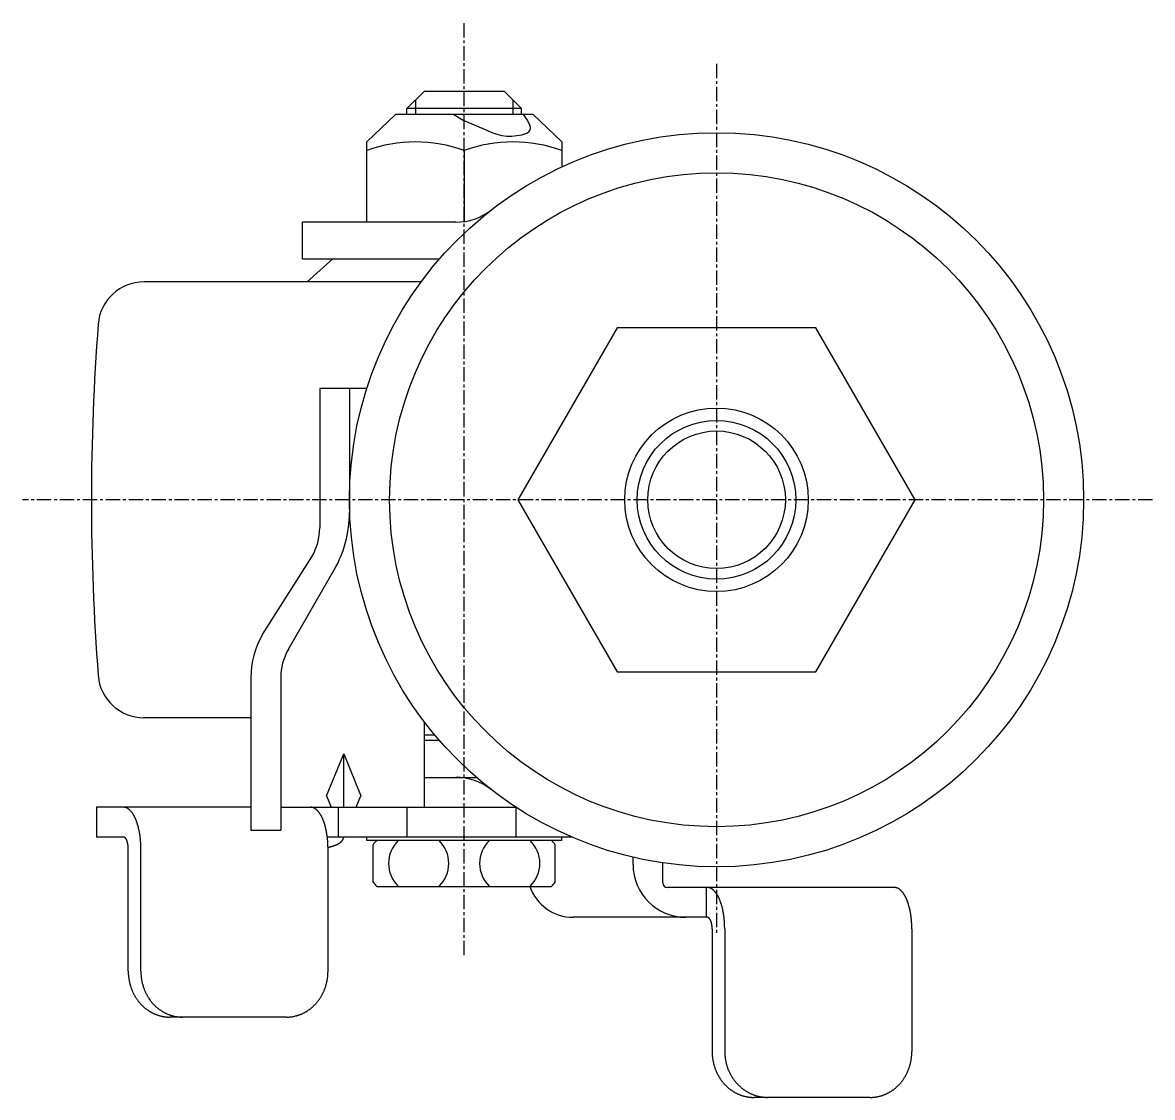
# Model space of a CAD drawing. Extents: x -4643 to -4372, y -750 to -299.
# Drawn here: x -4470.5 to -4372, y -393 to -299.3 of the extents above; entities that cross this region are included whole.
import ezdxf

# ---------------------------------------------------------------- set-up
doc = ezdxf.new("R2010")
doc.units = 0
doc.linetypes.add('CENTER', pattern=[2, 1.25, -0.25, 0.25, -0.25])
doc.layers.get('0').update_dxf_attribs({"linetype": 'CONTINUOUS'})
doc.layers.add('CENTER', color=1, linetype='CENTER')

msp = doc.modelspace()

# ---------------------------------------------------------------- linework, layer by layer
at = {"color": 7, "linetype": 'CONTINUOUS'}
for p, q in [((-4437.048, -306.773), (-4435.548, -305.273)), ((-4428.548, -305.273), (-4435.548, -305.273)), ((-4427.048, -306.773), (-4428.548, -305.273)), ((-4438.048, -307.273), (-4440.548, -309.673)), ((-4426.048, -307.273), (-4438.048, -307.273)), ((-4427.048, -306.773), (-4437.048, -306.773)), ((-4437.048, -307.273), (-4437.048, -306.773)), ((-4432.958, -307.273), (-4432.143, -307.773)), ((-4427.048, -307.273), (-4427.048, -306.773)), ((-4426.896, -307.273), (-4426.566, -307.773)), ((-4423.548, -309.673), (-4426.048, -307.273)), ((-4432.143, -307.773), (-4430.03, -308.673)), ((-4426.566, -307.773), (-4426.334, -308.203)), ((-4440.548, -316.673), (-4440.548, -309.673)), ((-4423.548, -309.673), (-4423.548, -311.86)), ((-4432.048, -310.432), (-4432.048, -316.673)), ((-4432.772, -316.673), (-4446.148, -316.673)), ((-4446.148, -319.873), (-4446.148, -316.673)), ((-4432.772, -316.673), (-4440.548, -316.673)), ((-4446.148, -319.873), (-4434.194, -319.873)), ((-4445.748, -321.873), (-4443.498, -319.873)), ((-4435.797, -321.873), (-4459.974, -321.873)), ((-4418.709, -325.873), (-4427.369, -340.873)), ((-4401.388, -325.873), (-4418.709, -325.873)), ((-4392.728, -340.873), (-4401.388, -325.873)), ((-4444.648, -331.173), (-4444.648, -343.333)), ((-4440.543, -331.173), (-4444.648, -331.173)), ((-4442.048, -331.173), (-4442.048, -341.994)), ((-4427.369, -340.873), (-4418.709, -355.873)), ((-4401.388, -355.873), (-4392.728, -340.873)), ((-4449.63, -352.605), (-4445.318, -345.833)), ((-4447.378, -353.905), (-4443.388, -346.994)), ((-4450.648, -356.405), (-4450.648, -369.673)), ((-4448.048, -356.405), (-4448.048, -369.673)), ((-4418.709, -355.873), (-4401.388, -355.873)), ((-4450.648, -359.873), (-4459.974, -359.873)), ((-4435.548, -360.206), (-4435.548, -367.673)), ((-4435.548, -361.373), (-4434.62, -361.373)), ((-4434.194, -361.873), (-4435.548, -361.873)), ((-4444.048, -366.673), (-4442.548, -363.019)), ((-4442.548, -367.673), (-4442.548, -363.019)), ((-4442.548, -363.019), (-4441.048, -366.673)), ((-4435.548, -365.073), (-4432.772, -365.073)), ((-4432.772, -365.073), (-4430.985, -365.073)), ((-4444.048, -366.673), (-4443.638, -367.673)), ((-4441.459, -367.673), (-4441.048, -366.673)), ((-4464.101, -367.673), (-4464.101, -370.273)), ((-4450.648, -367.673), (-4464.101, -367.673)), ((-4448.048, -367.673), (-4427.534, -367.673)), ((-4443.048, -367.673), (-4443.048, -370.273)), ((-4437.048, -367.673), (-4437.048, -370.273)), ((-4427.538, -367.673), (-4427.538, -370.273)), ((-4461.759, -370.273), (-4464.101, -370.273)), ((-4450.648, -369.673), (-4448.048, -369.673)), ((-4422.683, -370.273), (-4443.99, -370.273)), ((-4440.548, -370.573), (-4440.548, -370.273)), ((-4423.548, -370.573), (-4423.548, -370.273)), ((-4461.337, -381.973), (-4461.337, -371.273)), ((-4460.238, -381.973), (-4460.238, -371.273)), ((-4443.924, -371.273), (-4443.924, -381.973)), ((-4423.548, -370.573), (-4440.548, -370.573)), ((-4439.988, -374.205), (-4439.988, -370.941)), ((-4424.108, -374.205), (-4424.108, -370.941)), ((-4417.329, -372.673), (-4417.329, -372.034)), ((-4414.729, -374.273), (-4414.729, -372.529)), ((-4439.666, -374.573), (-4424.43, -374.573)), ((-4394.542, -374.673), (-4414.329, -374.673)), ((-4410.966, -374.673), (-4410.966, -377.273)), ((-4410.856, -377.273), (-4422.548, -377.273)), ((-4410.433, -378.273), (-4410.433, -388.973)), ((-4409.334, -378.273), (-4409.334, -388.973)), ((-4409.334, -378.273), (-4409.334, -388.973)), ((-4393.021, -378.273), (-4393.021, -388.973)), ((-4447.55, -385.973), (-4457.712, -385.973)), ((-4396.646, -392.973), (-4406.808, -392.973))]:
    msp.add_line(p, q, dxfattribs=at)
at = {"color": 3, "linetype": 'CONTINUOUS'}
for p, q in [((-4436.298, -306.023), (-4436.298, -307.273)), ((-4427.798, -306.023), (-4427.798, -307.273))]:
    msp.add_line(p, q, dxfattribs=at)
at = {"color": 7, "linetype": 'CONTINUOUS'}
for points in [[(-4460.24, -371.273, 0), (-4460.24, -371.229, 0), (-4460.24, -371.185, 0), (-4460.24, -371.141, 0), (-4460.24, -371.096, 0), (-4460.24, -371.052, 0), (-4460.24, -371.008, 0), (-4460.24, -370.964, 0), (-4460.25, -370.92, 0), (-4460.25, -370.876, 0), (-4460.25, -370.832, 0), (-4460.25, -370.789, 0), (-4460.25, -370.745, 0), (-4460.26, -370.701, 0), (-4460.26, -370.658, 0), (-4460.26, -370.614, 0), (-4460.27, -370.571, 0), (-4460.27, -370.528, 0), (-4460.27, -370.484, 0), (-4460.28, -370.441, 0), (-4460.28, -370.398, 0), (-4460.29, -370.356, 0), (-4460.29, -370.313, 0), (-4460.3, -370.27, 0), (-4460.3, -370.228, 0), (-4460.31, -370.186, 0), (-4460.31, -370.144, 0), (-4460.32, -370.102, 0), (-4460.33, -370.06, 0), (-4460.33, -370.019, 0), (-4460.34, -369.978, 0), (-4460.35, -369.936, 0), (-4460.35, -369.895, 0), (-4460.36, -369.855, 0), (-4460.37, -369.814, 0), (-4460.38, -369.774, 0), (-4460.38, -369.734, 0), (-4460.39, -369.694, 0), (-4460.4, -369.655, 0), (-4460.41, -369.615, 0), (-4460.42, -369.576, 0), (-4460.43, -369.537, 0), (-4460.44, -369.499, 0), (-4460.44, -369.46, 0), (-4460.45, -369.422, 0), (-4460.46, -369.385, 0), (-4460.47, -369.347, 0), (-4460.48, -369.31, 0), (-4460.49, -369.273, 0), (-4460.5, -369.237, 0), (-4460.52, -369.2, 0), (-4460.53, -369.164, 0), (-4460.54, -369.129, 0), (-4460.55, -369.093, 0), (-4460.56, -369.058, 0), (-4460.57, -369.024, 0), (-4460.58, -368.989, 0), (-4460.6, -368.955, 0), (-4460.61, -368.922, 0), (-4460.62, -368.888, 0), (-4460.63, -368.856, 0), (-4460.64, -368.823, 0), (-4460.66, -368.791, 0), (-4460.67, -368.759, 0), (-4460.68, -368.728, 0), (-4460.7, -368.697, 0), (-4460.71, -368.666, 0), (-4460.72, -368.636, 0), (-4460.74, -368.606, 0), (-4460.75, -368.576, 0), (-4460.77, -368.547, 0), (-4460.78, -368.519, 0), (-4460.79, -368.49, 0), (-4460.81, -368.462, 0), (-4460.82, -368.435, 0), (-4460.84, -368.408, 0), (-4460.85, -368.382, 0), (-4460.87, -368.355, 0), (-4460.88, -368.33, 0), (-4460.9, -368.305, 0), (-4460.91, -368.28, 0), (-4460.93, -368.256, 0), (-4460.95, -368.232, 0), (-4460.96, -368.208, 0), (-4460.98, -368.185, 0), (-4460.99, -368.163, 0), (-4461.01, -368.141, 0), (-4461.03, -368.119, 0), (-4461.04, -368.098, 0), (-4461.06, -368.078, 0), (-4461.08, -368.058, 0), (-4461.09, -368.038, 0), (-4461.11, -368.019, 0), (-4461.13, -368, 0), (-4461.14, -367.982, 0), (-4461.16, -367.964, 0), (-4461.18, -367.947, 0), (-4461.19, -367.931, 0), (-4461.21, -367.914, 0), (-4461.23, -367.899, 0), (-4461.25, -367.884, 0), (-4461.26, -367.869, 0), (-4461.28, -367.855, 0), (-4461.3, -367.841, 0), (-4461.32, -367.828, 0), (-4461.34, -367.816, 0), (-4461.35, -367.804, 0), (-4461.37, -367.792, 0), (-4461.39, -367.781, 0), (-4461.41, -367.771, 0), (-4461.43, -367.761, 0), (-4461.44, -367.751, 0), (-4461.46, -367.742, 0), (-4461.48, -367.734, 0), (-4461.5, -367.726, 0), (-4461.52, -367.719, 0), (-4461.54, -367.712, 0), (-4461.55, -367.706, 0), (-4461.57, -367.7, 0), (-4461.59, -367.695, 0), (-4461.61, -367.69, 0), (-4461.63, -367.686, 0), (-4461.65, -367.683, 0), (-4461.67, -367.68, 0), (-4461.68, -367.677, 0), (-4461.7, -367.676, 0), (-4461.72, -367.674, 0), (-4461.74, -367.673, 0), (-4461.76, -367.673, 0)], [(-4443.92, -371.273, 0), (-4443.92, -371.229, 0), (-4443.92, -371.185, 0), (-4443.93, -371.141, 0), (-4443.93, -371.096, 0), (-4443.93, -371.052, 0), (-4443.93, -371.008, 0), (-4443.93, -370.964, 0), (-4443.93, -370.92, 0), (-4443.93, -370.876, 0), (-4443.94, -370.832, 0), (-4443.94, -370.789, 0), (-4443.94, -370.745, 0), (-4443.94, -370.701, 0), (-4443.95, -370.658, 0), (-4443.95, -370.614, 0), (-4443.95, -370.571, 0), (-4443.96, -370.528, 0), (-4443.96, -370.484, 0), (-4443.97, -370.441, 0), (-4443.97, -370.398, 0), (-4443.97, -370.356, 0), (-4443.98, -370.313, 0), (-4443.98, -370.27, 0), (-4443.99, -370.228, 0), (-4444, -370.186, 0), (-4444, -370.144, 0), (-4444.01, -370.102, 0), (-4444.01, -370.06, 0), (-4444.02, -370.019, 0), (-4444.03, -369.978, 0), (-4444.03, -369.936, 0), (-4444.04, -369.895, 0), (-4444.05, -369.855, 0), (-4444.05, -369.814, 0), (-4444.06, -369.774, 0), (-4444.07, -369.734, 0), (-4444.08, -369.694, 0), (-4444.09, -369.655, 0), (-4444.1, -369.615, 0), (-4444.1, -369.576, 0), (-4444.11, -369.537, 0), (-4444.12, -369.499, 0), (-4444.13, -369.46, 0), (-4444.14, -369.422, 0), (-4444.15, -369.385, 0), (-4444.16, -369.347, 0), (-4444.17, -369.31, 0), (-4444.18, -369.273, 0), (-4444.19, -369.237, 0), (-4444.2, -369.2, 0), (-4444.21, -369.164, 0), (-4444.22, -369.129, 0), (-4444.24, -369.093, 0), (-4444.25, -369.058, 0), (-4444.26, -369.024, 0), (-4444.27, -368.989, 0), (-4444.28, -368.955, 0), (-4444.29, -368.922, 0), (-4444.31, -368.888, 0), (-4444.32, -368.856, 0), (-4444.33, -368.823, 0), (-4444.34, -368.791, 0), (-4444.36, -368.759, 0), (-4444.37, -368.728, 0), (-4444.38, -368.697, 0), (-4444.4, -368.666, 0), (-4444.41, -368.636, 0), (-4444.42, -368.606, 0), (-4444.44, -368.576, 0), (-4444.45, -368.547, 0), (-4444.47, -368.519, 0), (-4444.48, -368.49, 0), (-4444.5, -368.462, 0), (-4444.51, -368.435, 0), (-4444.52, -368.408, 0), (-4444.54, -368.382, 0), (-4444.55, -368.355, 0), (-4444.57, -368.33, 0), (-4444.59, -368.305, 0), (-4444.6, -368.28, 0), (-4444.62, -368.256, 0), (-4444.63, -368.232, 0), (-4444.65, -368.208, 0), (-4444.66, -368.185, 0), (-4444.68, -368.163, 0), (-4444.7, -368.141, 0), (-4444.71, -368.119, 0), (-4444.73, -368.098, 0), (-4444.75, -368.078, 0), (-4444.76, -368.058, 0), (-4444.78, -368.038, 0), (-4444.8, -368.019, 0), (-4444.81, -368, 0), (-4444.83, -367.982, 0), (-4444.85, -367.964, 0), (-4444.86, -367.947, 0), (-4444.88, -367.931, 0), (-4444.9, -367.914, 0), (-4444.92, -367.899, 0), (-4444.93, -367.884, 0), (-4444.95, -367.869, 0), (-4444.97, -367.855, 0), (-4444.99, -367.841, 0), (-4445, -367.828, 0), (-4445.02, -367.816, 0), (-4445.04, -367.804, 0), (-4445.06, -367.792, 0), (-4445.08, -367.781, 0), (-4445.09, -367.771, 0), (-4445.11, -367.761, 0), (-4445.13, -367.751, 0), (-4445.15, -367.742, 0), (-4445.17, -367.734, 0), (-4445.19, -367.726, 0), (-4445.2, -367.719, 0), (-4445.22, -367.712, 0), (-4445.24, -367.706, 0), (-4445.26, -367.7, 0), (-4445.28, -367.695, 0), (-4445.3, -367.69, 0), (-4445.32, -367.686, 0), (-4445.33, -367.683, 0), (-4445.35, -367.68, 0), (-4445.37, -367.677, 0), (-4445.39, -367.676, 0), (-4445.41, -367.674, 0), (-4445.43, -367.673, 0), (-4445.45, -367.673, 0)], [(-4461.34, -371.273, 0), (-4461.34, -371.261, 0), (-4461.34, -371.249, 0), (-4461.34, -371.236, 0), (-4461.34, -371.224, 0), (-4461.34, -371.212, 0), (-4461.34, -371.2, 0), (-4461.34, -371.187, 0), (-4461.34, -371.175, 0), (-4461.34, -371.163, 0), (-4461.34, -371.151, 0), (-4461.34, -371.139, 0), (-4461.34, -371.126, 0), (-4461.34, -371.114, 0), (-4461.34, -371.102, 0), (-4461.34, -371.09, 0), (-4461.34, -371.078, 0), (-4461.35, -371.066, 0), (-4461.35, -371.054, 0), (-4461.35, -371.042, 0), (-4461.35, -371.03, 0), (-4461.35, -371.018, 0), (-4461.35, -371.006, 0), (-4461.35, -370.995, 0), (-4461.35, -370.983, 0), (-4461.36, -370.971, 0), (-4461.36, -370.959, 0), (-4461.36, -370.948, 0), (-4461.36, -370.936, 0), (-4461.36, -370.925, 0), (-4461.37, -370.913, 0), (-4461.37, -370.902, 0), (-4461.37, -370.89, 0), (-4461.37, -370.879, 0), (-4461.37, -370.868, 0), (-4461.38, -370.857, 0), (-4461.38, -370.846, 0), (-4461.38, -370.835, 0), (-4461.38, -370.824, 0), (-4461.38, -370.813, 0), (-4461.39, -370.802, 0), (-4461.39, -370.791, 0), (-4461.39, -370.78, 0), (-4461.39, -370.77, 0), (-4461.4, -370.759, 0), (-4461.4, -370.749, 0), (-4461.4, -370.738, 0), (-4461.41, -370.728, 0), (-4461.41, -370.718, 0), (-4461.41, -370.707, 0), (-4461.41, -370.697, 0), (-4461.42, -370.687, 0), (-4461.42, -370.677, 0), (-4461.42, -370.668, 0), (-4461.43, -370.658, 0), (-4461.43, -370.648, 0), (-4461.43, -370.639, 0), (-4461.44, -370.629, 0), (-4461.44, -370.62, 0), (-4461.44, -370.611, 0), (-4461.45, -370.602, 0), (-4461.45, -370.593, 0), (-4461.45, -370.584, 0), (-4461.46, -370.575, 0), (-4461.46, -370.566, 0), (-4461.46, -370.557, 0), (-4461.47, -370.549, 0), (-4461.47, -370.54, 0), (-4461.48, -370.532, 0), (-4461.48, -370.524, 0), (-4461.48, -370.516, 0), (-4461.49, -370.508, 0), (-4461.49, -370.5, 0), (-4461.5, -370.492, 0), (-4461.5, -370.485, 0), (-4461.5, -370.477, 0), (-4461.51, -370.47, 0), (-4461.51, -370.463, 0), (-4461.52, -370.456, 0), (-4461.52, -370.449, 0), (-4461.52, -370.442, 0), (-4461.53, -370.435, 0), (-4461.53, -370.428, 0), (-4461.54, -370.422, 0), (-4461.54, -370.415, 0), (-4461.55, -370.409, 0), (-4461.55, -370.403, 0), (-4461.56, -370.397, 0), (-4461.56, -370.391, 0), (-4461.56, -370.386, 0), (-4461.57, -370.38, 0), (-4461.57, -370.374, 0), (-4461.58, -370.369, 0), (-4461.58, -370.364, 0), (-4461.59, -370.359, 0), (-4461.59, -370.354, 0), (-4461.6, -370.349, 0), (-4461.6, -370.345, 0), (-4461.61, -370.34, 0), (-4461.61, -370.336, 0), (-4461.62, -370.332, 0), (-4461.62, -370.328, 0), (-4461.63, -370.324, 0), (-4461.63, -370.32, 0), (-4461.64, -370.316, 0), (-4461.64, -370.313, 0), (-4461.65, -370.309, 0), (-4461.65, -370.306, 0), (-4461.66, -370.303, 0), (-4461.66, -370.3, 0), (-4461.67, -370.297, 0), (-4461.67, -370.295, 0), (-4461.68, -370.292, 0), (-4461.68, -370.29, 0), (-4461.69, -370.288, 0), (-4461.69, -370.286, 0), (-4461.7, -370.284, 0), (-4461.7, -370.282, 0), (-4461.71, -370.281, 0), (-4461.71, -370.279, 0), (-4461.72, -370.278, 0), (-4461.72, -370.277, 0), (-4461.73, -370.276, 0), (-4461.73, -370.275, 0), (-4461.74, -370.274, 0), (-4461.74, -370.274, 0), (-4461.75, -370.273, 0), (-4461.75, -370.273, 0), (-4461.76, -370.273, 0)], [(-4443.93, -371.167, 0), (-4443.91, -371.163, 0), (-4443.89, -371.159, 0), (-4443.87, -371.155, 0), (-4443.85, -371.15, 0), (-4443.83, -371.146, 0), (-4443.81, -371.142, 0), (-4443.79, -371.138, 0), (-4443.77, -371.133, 0), (-4443.76, -371.129, 0), (-4443.74, -371.124, 0), (-4443.72, -371.12, 0), (-4443.7, -371.115, 0), (-4443.68, -371.111, 0), (-4443.66, -371.106, 0), (-4443.65, -371.101, 0), (-4443.63, -371.096, 0), (-4443.61, -371.091, 0), (-4443.59, -371.086, 0), (-4443.58, -371.081, 0), (-4443.56, -371.076, 0), (-4443.54, -371.071, 0), (-4443.52, -371.066, 0), (-4443.51, -371.06, 0), (-4443.49, -371.055, 0), (-4443.47, -371.05, 0), (-4443.46, -371.044, 0), (-4443.44, -371.039, 0), (-4443.42, -371.033, 0), (-4443.41, -371.027, 0), (-4443.39, -371.022, 0), (-4443.37, -371.016, 0), (-4443.36, -371.01, 0), (-4443.34, -371.004, 0), (-4443.33, -370.998, 0), (-4443.31, -370.992, 0), (-4443.3, -370.986, 0), (-4443.28, -370.98, 0), (-4443.27, -370.974, 0), (-4443.25, -370.968, 0), (-4443.24, -370.962, 0), (-4443.22, -370.955, 0), (-4443.21, -370.949, 0), (-4443.19, -370.943, 0), (-4443.18, -370.936, 0), (-4443.16, -370.93, 0), (-4443.15, -370.923, 0), (-4443.13, -370.917, 0), (-4443.12, -370.91, 0), (-4443.11, -370.903, 0), (-4443.09, -370.897, 0), (-4443.08, -370.89, 0), (-4443.07, -370.883, 0), (-4443.05, -370.876, 0), (-4443.04, -370.869, 0), (-4443.03, -370.862, 0), (-4443.02, -370.855, 0), (-4443, -370.848, 0), (-4442.99, -370.841, 0), (-4442.98, -370.834, 0), (-4442.97, -370.827, 0), (-4442.95, -370.82, 0), (-4442.94, -370.812, 0), (-4442.93, -370.805, 0), (-4442.92, -370.798, 0), (-4442.91, -370.791, 0), (-4442.9, -370.783, 0), (-4442.89, -370.776, 0), (-4442.88, -370.768, 0), (-4442.87, -370.761, 0), (-4442.86, -370.753, 0), (-4442.84, -370.746, 0), (-4442.83, -370.738, 0), (-4442.82, -370.73, 0), (-4442.82, -370.723, 0), (-4442.81, -370.715, 0), (-4442.8, -370.707, 0), (-4442.79, -370.699, 0), (-4442.78, -370.691, 0), (-4442.77, -370.684, 0), (-4442.76, -370.676, 0), (-4442.75, -370.668, 0), (-4442.74, -370.66, 0), (-4442.73, -370.652, 0), (-4442.73, -370.644, 0), (-4442.72, -370.636, 0), (-4442.71, -370.628, 0), (-4442.7, -370.62, 0), (-4442.7, -370.612, 0), (-4442.69, -370.603, 0), (-4442.68, -370.595, 0), (-4442.67, -370.587, 0), (-4442.67, -370.579, 0), (-4442.66, -370.571, 0), (-4442.66, -370.562, 0), (-4442.65, -370.554, 0), (-4442.64, -370.546, 0), (-4442.64, -370.538, 0), (-4442.63, -370.529, 0), (-4442.63, -370.521, 0), (-4442.62, -370.512, 0), (-4442.62, -370.504, 0), (-4442.61, -370.496, 0), (-4442.61, -370.487, 0), (-4442.6, -370.479, 0), (-4442.6, -370.47, 0), (-4442.59, -370.462, 0), (-4442.59, -370.453, 0), (-4442.59, -370.445, 0), (-4442.58, -370.436, 0), (-4442.58, -370.428, 0), (-4442.58, -370.419, 0), (-4442.57, -370.411, 0), (-4442.57, -370.402, 0), (-4442.57, -370.394, 0), (-4442.56, -370.385, 0), (-4442.56, -370.377, 0), (-4442.56, -370.368, 0), (-4442.56, -370.359, 0), (-4442.56, -370.351, 0), (-4442.55, -370.342, 0), (-4442.55, -370.334, 0), (-4442.55, -370.325, 0), (-4442.55, -370.316, 0), (-4442.55, -370.308, 0), (-4442.55, -370.299, 0), (-4442.55, -370.29, 0), (-4442.55, -370.282, 0), (-4442.55, -370.273, 0)], [(-4409.33, -378.273, 0), (-4409.33, -378.229, 0), (-4409.33, -378.185, 0), (-4409.34, -378.141, 0), (-4409.34, -378.096, 0), (-4409.34, -378.052, 0), (-4409.34, -378.008, 0), (-4409.34, -377.964, 0), (-4409.34, -377.92, 0), (-4409.34, -377.876, 0), (-4409.35, -377.832, 0), (-4409.35, -377.789, 0), (-4409.35, -377.745, 0), (-4409.35, -377.701, 0), (-4409.36, -377.658, 0), (-4409.36, -377.614, 0), (-4409.36, -377.571, 0), (-4409.37, -377.528, 0), (-4409.37, -377.484, 0), (-4409.38, -377.441, 0), (-4409.38, -377.398, 0), (-4409.38, -377.356, 0), (-4409.39, -377.313, 0), (-4409.39, -377.27, 0), (-4409.4, -377.228, 0), (-4409.41, -377.186, 0), (-4409.41, -377.144, 0), (-4409.42, -377.102, 0), (-4409.42, -377.06, 0), (-4409.43, -377.019, 0), (-4409.44, -376.978, 0), (-4409.44, -376.936, 0), (-4409.45, -376.895, 0), (-4409.46, -376.855, 0), (-4409.46, -376.814, 0), (-4409.47, -376.774, 0), (-4409.48, -376.734, 0), (-4409.49, -376.694, 0), (-4409.5, -376.655, 0), (-4409.51, -376.615, 0), (-4409.51, -376.576, 0), (-4409.52, -376.537, 0), (-4409.53, -376.499, 0), (-4409.54, -376.46, 0), (-4409.55, -376.422, 0), (-4409.56, -376.385, 0), (-4409.57, -376.347, 0), (-4409.58, -376.31, 0), (-4409.59, -376.273, 0), (-4409.6, -376.237, 0), (-4409.61, -376.2, 0), (-4409.62, -376.164, 0), (-4409.63, -376.129, 0), (-4409.65, -376.093, 0), (-4409.66, -376.058, 0), (-4409.67, -376.024, 0), (-4409.68, -375.989, 0), (-4409.69, -375.955, 0), (-4409.7, -375.922, 0), (-4409.72, -375.888, 0), (-4409.73, -375.856, 0), (-4409.74, -375.823, 0), (-4409.75, -375.791, 0), (-4409.77, -375.759, 0), (-4409.78, -375.728, 0), (-4409.79, -375.697, 0), (-4409.81, -375.666, 0), (-4409.82, -375.636, 0), (-4409.83, -375.606, 0), (-4409.85, -375.576, 0), (-4409.86, -375.547, 0), (-4409.88, -375.519, 0), (-4409.89, -375.49, 0), (-4409.91, -375.462, 0), (-4409.92, -375.435, 0), (-4409.93, -375.408, 0), (-4409.95, -375.382, 0), (-4409.96, -375.355, 0), (-4409.98, -375.33, 0), (-4410, -375.305, 0), (-4410.01, -375.28, 0), (-4410.03, -375.256, 0), (-4410.04, -375.232, 0), (-4410.06, -375.208, 0), (-4410.07, -375.185, 0), (-4410.09, -375.163, 0), (-4410.11, -375.141, 0), (-4410.12, -375.119, 0), (-4410.14, -375.098, 0), (-4410.16, -375.078, 0), (-4410.17, -375.058, 0), (-4410.19, -375.038, 0), (-4410.21, -375.019, 0), (-4410.22, -375, 0), (-4410.24, -374.982, 0), (-4410.26, -374.964, 0), (-4410.27, -374.947, 0), (-4410.29, -374.931, 0), (-4410.31, -374.914, 0), (-4410.33, -374.899, 0), (-4410.34, -374.884, 0), (-4410.36, -374.869, 0), (-4410.38, -374.855, 0), (-4410.4, -374.841, 0), (-4410.41, -374.828, 0), (-4410.43, -374.816, 0), (-4410.45, -374.804, 0), (-4410.47, -374.792, 0), (-4410.49, -374.781, 0), (-4410.5, -374.771, 0), (-4410.52, -374.761, 0), (-4410.54, -374.751, 0), (-4410.56, -374.742, 0), (-4410.58, -374.734, 0), (-4410.6, -374.726, 0), (-4410.61, -374.719, 0), (-4410.63, -374.712, 0), (-4410.65, -374.706, 0), (-4410.67, -374.7, 0), (-4410.69, -374.695, 0), (-4410.71, -374.69, 0), (-4410.73, -374.686, 0), (-4410.74, -374.683, 0), (-4410.76, -374.68, 0), (-4410.78, -374.677, 0), (-4410.8, -374.676, 0), (-4410.82, -374.674, 0), (-4410.84, -374.673, 0), (-4410.86, -374.673, 0)], [(-4393.02, -378.273, 0), (-4393.02, -378.229, 0), (-4393.02, -378.185, 0), (-4393.02, -378.141, 0), (-4393.02, -378.096, 0), (-4393.02, -378.052, 0), (-4393.03, -378.008, 0), (-4393.03, -377.964, 0), (-4393.03, -377.92, 0), (-4393.03, -377.876, 0), (-4393.03, -377.832, 0), (-4393.03, -377.789, 0), (-4393.04, -377.745, 0), (-4393.04, -377.701, 0), (-4393.04, -377.658, 0), (-4393.05, -377.614, 0), (-4393.05, -377.571, 0), (-4393.05, -377.528, 0), (-4393.06, -377.484, 0), (-4393.06, -377.441, 0), (-4393.07, -377.398, 0), (-4393.07, -377.356, 0), (-4393.08, -377.313, 0), (-4393.08, -377.27, 0), (-4393.09, -377.228, 0), (-4393.09, -377.186, 0), (-4393.1, -377.144, 0), (-4393.1, -377.102, 0), (-4393.11, -377.06, 0), (-4393.12, -377.019, 0), (-4393.12, -376.978, 0), (-4393.13, -376.936, 0), (-4393.14, -376.895, 0), (-4393.14, -376.855, 0), (-4393.15, -376.814, 0), (-4393.16, -376.774, 0), (-4393.17, -376.734, 0), (-4393.18, -376.694, 0), (-4393.18, -376.655, 0), (-4393.19, -376.615, 0), (-4393.2, -376.576, 0), (-4393.21, -376.537, 0), (-4393.22, -376.499, 0), (-4393.23, -376.46, 0), (-4393.24, -376.422, 0), (-4393.25, -376.385, 0), (-4393.26, -376.347, 0), (-4393.27, -376.31, 0), (-4393.28, -376.273, 0), (-4393.29, -376.237, 0), (-4393.3, -376.2, 0), (-4393.31, -376.164, 0), (-4393.32, -376.129, 0), (-4393.33, -376.093, 0), (-4393.34, -376.058, 0), (-4393.35, -376.024, 0), (-4393.37, -375.989, 0), (-4393.38, -375.955, 0), (-4393.39, -375.922, 0), (-4393.4, -375.888, 0), (-4393.42, -375.856, 0), (-4393.43, -375.823, 0), (-4393.44, -375.791, 0), (-4393.45, -375.759, 0), (-4393.47, -375.728, 0), (-4393.48, -375.697, 0), (-4393.49, -375.666, 0), (-4393.51, -375.636, 0), (-4393.52, -375.606, 0), (-4393.53, -375.576, 0), (-4393.55, -375.547, 0), (-4393.56, -375.519, 0), (-4393.58, -375.49, 0), (-4393.59, -375.462, 0), (-4393.61, -375.435, 0), (-4393.62, -375.408, 0), (-4393.64, -375.382, 0), (-4393.65, -375.355, 0), (-4393.67, -375.33, 0), (-4393.68, -375.305, 0), (-4393.7, -375.28, 0), (-4393.71, -375.256, 0), (-4393.73, -375.232, 0), (-4393.74, -375.208, 0), (-4393.76, -375.185, 0), (-4393.78, -375.163, 0), (-4393.79, -375.141, 0), (-4393.81, -375.119, 0), (-4393.83, -375.098, 0), (-4393.84, -375.078, 0), (-4393.86, -375.058, 0), (-4393.88, -375.038, 0), (-4393.89, -375.019, 0), (-4393.91, -375, 0), (-4393.93, -374.982, 0), (-4393.94, -374.964, 0), (-4393.96, -374.947, 0), (-4393.98, -374.931, 0), (-4393.99, -374.914, 0), (-4394.01, -374.899, 0), (-4394.03, -374.884, 0), (-4394.05, -374.869, 0), (-4394.07, -374.855, 0), (-4394.08, -374.841, 0), (-4394.1, -374.828, 0), (-4394.12, -374.816, 0), (-4394.14, -374.804, 0), (-4394.15, -374.792, 0), (-4394.17, -374.781, 0), (-4394.19, -374.771, 0), (-4394.21, -374.761, 0), (-4394.23, -374.751, 0), (-4394.25, -374.742, 0), (-4394.26, -374.734, 0), (-4394.28, -374.726, 0), (-4394.3, -374.719, 0), (-4394.32, -374.712, 0), (-4394.34, -374.706, 0), (-4394.36, -374.7, 0), (-4394.37, -374.695, 0), (-4394.39, -374.69, 0), (-4394.41, -374.686, 0), (-4394.43, -374.683, 0), (-4394.45, -374.68, 0), (-4394.47, -374.677, 0), (-4394.49, -374.676, 0), (-4394.51, -374.674, 0), (-4394.52, -374.673, 0), (-4394.54, -374.673, 0)], [(-4410.43, -378.273, 0), (-4410.43, -378.261, 0), (-4410.43, -378.249, 0), (-4410.43, -378.236, 0), (-4410.43, -378.224, 0), (-4410.43, -378.212, 0), (-4410.43, -378.2, 0), (-4410.43, -378.187, 0), (-4410.44, -378.175, 0), (-4410.44, -378.163, 0), (-4410.44, -378.151, 0), (-4410.44, -378.139, 0), (-4410.44, -378.126, 0), (-4410.44, -378.114, 0), (-4410.44, -378.102, 0), (-4410.44, -378.09, 0), (-4410.44, -378.078, 0), (-4410.44, -378.066, 0), (-4410.44, -378.054, 0), (-4410.44, -378.042, 0), (-4410.45, -378.03, 0), (-4410.45, -378.018, 0), (-4410.45, -378.006, 0), (-4410.45, -377.995, 0), (-4410.45, -377.983, 0), (-4410.45, -377.971, 0), (-4410.45, -377.959, 0), (-4410.46, -377.948, 0), (-4410.46, -377.936, 0), (-4410.46, -377.925, 0), (-4410.46, -377.913, 0), (-4410.46, -377.902, 0), (-4410.47, -377.89, 0), (-4410.47, -377.879, 0), (-4410.47, -377.868, 0), (-4410.47, -377.857, 0), (-4410.47, -377.846, 0), (-4410.48, -377.835, 0), (-4410.48, -377.824, 0), (-4410.48, -377.813, 0), (-4410.48, -377.802, 0), (-4410.49, -377.791, 0), (-4410.49, -377.78, 0), (-4410.49, -377.77, 0), (-4410.49, -377.759, 0), (-4410.5, -377.749, 0), (-4410.5, -377.738, 0), (-4410.5, -377.728, 0), (-4410.5, -377.718, 0), (-4410.51, -377.707, 0), (-4410.51, -377.697, 0), (-4410.51, -377.687, 0), (-4410.52, -377.677, 0), (-4410.52, -377.668, 0), (-4410.52, -377.658, 0), (-4410.53, -377.648, 0), (-4410.53, -377.639, 0), (-4410.53, -377.629, 0), (-4410.54, -377.62, 0), (-4410.54, -377.611, 0), (-4410.54, -377.602, 0), (-4410.55, -377.593, 0), (-4410.55, -377.584, 0), (-4410.55, -377.575, 0), (-4410.56, -377.566, 0), (-4410.56, -377.557, 0), (-4410.56, -377.549, 0), (-4410.57, -377.54, 0), (-4410.57, -377.532, 0), (-4410.58, -377.524, 0), (-4410.58, -377.516, 0), (-4410.58, -377.508, 0), (-4410.59, -377.5, 0), (-4410.59, -377.492, 0), (-4410.6, -377.485, 0), (-4410.6, -377.477, 0), (-4410.6, -377.47, 0), (-4410.61, -377.463, 0), (-4410.61, -377.456, 0), (-4410.62, -377.449, 0), (-4410.62, -377.442, 0), (-4410.63, -377.435, 0), (-4410.63, -377.428, 0), (-4410.63, -377.422, 0), (-4410.64, -377.415, 0), (-4410.64, -377.409, 0), (-4410.65, -377.403, 0), (-4410.65, -377.397, 0), (-4410.66, -377.391, 0), (-4410.66, -377.386, 0), (-4410.67, -377.38, 0), (-4410.67, -377.374, 0), (-4410.68, -377.369, 0), (-4410.68, -377.364, 0), (-4410.68, -377.359, 0), (-4410.69, -377.354, 0), (-4410.69, -377.349, 0), (-4410.7, -377.345, 0), (-4410.7, -377.34, 0), (-4410.71, -377.336, 0), (-4410.71, -377.332, 0), (-4410.72, -377.328, 0), (-4410.72, -377.324, 0), (-4410.73, -377.32, 0), (-4410.73, -377.316, 0), (-4410.74, -377.313, 0), (-4410.74, -377.309, 0), (-4410.75, -377.306, 0), (-4410.75, -377.303, 0), (-4410.76, -377.3, 0), (-4410.76, -377.297, 0), (-4410.77, -377.295, 0), (-4410.77, -377.292, 0), (-4410.78, -377.29, 0), (-4410.78, -377.288, 0), (-4410.79, -377.286, 0), (-4410.79, -377.284, 0), (-4410.8, -377.282, 0), (-4410.8, -377.281, 0), (-4410.81, -377.279, 0), (-4410.81, -377.278, 0), (-4410.82, -377.277, 0), (-4410.82, -377.276, 0), (-4410.83, -377.275, 0), (-4410.84, -377.274, 0), (-4410.84, -377.274, 0), (-4410.85, -377.273, 0), (-4410.85, -377.273, 0), (-4410.86, -377.273, 0)], [(-4461.34, -381.973, 0), (-4461.34, -382.022, 0), (-4461.34, -382.071, 0), (-4461.33, -382.12, 0), (-4461.33, -382.169, 0), (-4461.33, -382.218, 0), (-4461.33, -382.267, 0), (-4461.32, -382.316, 0), (-4461.32, -382.365, 0), (-4461.31, -382.414, 0), (-4461.31, -382.463, 0), (-4461.3, -382.511, 0), (-4461.3, -382.56, 0), (-4461.29, -382.609, 0), (-4461.28, -382.657, 0), (-4461.28, -382.705, 0), (-4461.27, -382.754, 0), (-4461.26, -382.802, 0), (-4461.25, -382.85, 0), (-4461.24, -382.897, 0), (-4461.23, -382.945, 0), (-4461.22, -382.993, 0), (-4461.21, -383.04, 0), (-4461.19, -383.087, 0), (-4461.18, -383.134, 0), (-4461.17, -383.181, 0), (-4461.15, -383.228, 0), (-4461.14, -383.274, 0), (-4461.12, -383.321, 0), (-4461.11, -383.367, 0), (-4461.09, -383.413, 0), (-4461.08, -383.458, 0), (-4461.06, -383.504, 0), (-4461.04, -383.549, 0), (-4461.03, -383.594, 0), (-4461.01, -383.639, 0), (-4460.99, -383.683, 0), (-4460.97, -383.728, 0), (-4460.95, -383.772, 0), (-4460.93, -383.815, 0), (-4460.91, -383.859, 0), (-4460.89, -383.902, 0), (-4460.87, -383.945, 0), (-4460.84, -383.987, 0), (-4460.82, -384.03, 0), (-4460.8, -384.071, 0), (-4460.77, -384.113, 0), (-4460.75, -384.154, 0), (-4460.73, -384.195, 0), (-4460.7, -384.236, 0), (-4460.68, -384.276, 0), (-4460.65, -384.316, 0), (-4460.62, -384.356, 0), (-4460.6, -384.395, 0), (-4460.57, -384.434, 0), (-4460.54, -384.473, 0), (-4460.51, -384.511, 0), (-4460.49, -384.548, 0), (-4460.46, -384.586, 0), (-4460.43, -384.623, 0), (-4460.4, -384.659, 0), (-4460.37, -384.696, 0), (-4460.34, -384.731, 0), (-4460.31, -384.767, 0), (-4460.27, -384.802, 0), (-4460.24, -384.836, 0), (-4460.21, -384.87, 0), (-4460.18, -384.904, 0), (-4460.15, -384.937, 0), (-4460.11, -384.97, 0), (-4460.08, -385.002, 0), (-4460.05, -385.034, 0), (-4460.01, -385.065, 0), (-4459.98, -385.096, 0), (-4459.94, -385.127, 0), (-4459.91, -385.156, 0), (-4459.87, -385.186, 0), (-4459.84, -385.215, 0), (-4459.8, -385.243, 0), (-4459.76, -385.271, 0), (-4459.73, -385.299, 0), (-4459.69, -385.326, 0), (-4459.65, -385.353, 0), (-4459.61, -385.379, 0), (-4459.58, -385.404, 0), (-4459.54, -385.429, 0), (-4459.5, -385.453, 0), (-4459.46, -385.477, 0), (-4459.42, -385.501, 0), (-4459.38, -385.524, 0), (-4459.34, -385.546, 0), (-4459.3, -385.568, 0), (-4459.26, -385.589, 0), (-4459.22, -385.61, 0), (-4459.18, -385.63, 0), (-4459.14, -385.65, 0), (-4459.1, -385.669, 0), (-4459.06, -385.687, 0), (-4459.02, -385.705, 0), (-4458.97, -385.722, 0), (-4458.93, -385.739, 0), (-4458.89, -385.756, 0), (-4458.85, -385.771, 0), (-4458.81, -385.786, 0), (-4458.76, -385.801, 0), (-4458.72, -385.815, 0), (-4458.68, -385.828, 0), (-4458.64, -385.841, 0), (-4458.59, -385.853, 0), (-4458.55, -385.865, 0), (-4458.51, -385.876, 0), (-4458.46, -385.886, 0), (-4458.42, -385.896, 0), (-4458.38, -385.906, 0), (-4458.33, -385.914, 0), (-4458.29, -385.922, 0), (-4458.24, -385.93, 0), (-4458.2, -385.937, 0), (-4458.16, -385.943, 0), (-4458.11, -385.949, 0), (-4458.07, -385.954, 0), (-4458.02, -385.958, 0), (-4457.98, -385.962, 0), (-4457.93, -385.966, 0), (-4457.89, -385.968, 0), (-4457.84, -385.97, 0), (-4457.8, -385.972, 0), (-4457.76, -385.973, 0), (-4457.71, -385.973, 0)], [(-4460.24, -381.973, 0), (-4460.24, -382.022, 0), (-4460.24, -382.071, 0), (-4460.24, -382.12, 0), (-4460.23, -382.169, 0), (-4460.23, -382.218, 0), (-4460.23, -382.267, 0), (-4460.22, -382.316, 0), (-4460.22, -382.365, 0), (-4460.22, -382.414, 0), (-4460.21, -382.463, 0), (-4460.2, -382.511, 0), (-4460.2, -382.56, 0), (-4460.19, -382.609, 0), (-4460.18, -382.657, 0), (-4460.18, -382.705, 0), (-4460.17, -382.754, 0), (-4460.16, -382.802, 0), (-4460.15, -382.85, 0), (-4460.14, -382.897, 0), (-4460.13, -382.945, 0), (-4460.12, -382.993, 0), (-4460.11, -383.04, 0), (-4460.09, -383.087, 0), (-4460.08, -383.134, 0), (-4460.07, -383.181, 0), (-4460.05, -383.228, 0), (-4460.04, -383.274, 0), (-4460.03, -383.321, 0), (-4460.01, -383.367, 0), (-4460, -383.413, 0), (-4459.98, -383.458, 0), (-4459.96, -383.504, 0), (-4459.94, -383.549, 0), (-4459.93, -383.594, 0), (-4459.91, -383.639, 0), (-4459.89, -383.683, 0), (-4459.87, -383.728, 0), (-4459.85, -383.772, 0), (-4459.83, -383.815, 0), (-4459.81, -383.859, 0), (-4459.79, -383.902, 0), (-4459.77, -383.945, 0), (-4459.74, -383.987, 0), (-4459.72, -384.03, 0), (-4459.7, -384.071, 0), (-4459.68, -384.113, 0), (-4459.65, -384.154, 0), (-4459.63, -384.195, 0), (-4459.6, -384.236, 0), (-4459.58, -384.276, 0), (-4459.55, -384.316, 0), (-4459.52, -384.356, 0), (-4459.5, -384.395, 0), (-4459.47, -384.434, 0), (-4459.44, -384.473, 0), (-4459.42, -384.511, 0), (-4459.39, -384.548, 0), (-4459.36, -384.586, 0), (-4459.33, -384.623, 0), (-4459.3, -384.659, 0), (-4459.27, -384.696, 0), (-4459.24, -384.731, 0), (-4459.21, -384.767, 0), (-4459.18, -384.802, 0), (-4459.14, -384.836, 0), (-4459.11, -384.87, 0), (-4459.08, -384.904, 0), (-4459.05, -384.937, 0), (-4459.01, -384.97, 0), (-4458.98, -385.002, 0), (-4458.95, -385.034, 0), (-4458.91, -385.065, 0), (-4458.88, -385.096, 0), (-4458.84, -385.127, 0), (-4458.81, -385.156, 0), (-4458.77, -385.186, 0), (-4458.74, -385.215, 0), (-4458.7, -385.243, 0), (-4458.66, -385.271, 0), (-4458.63, -385.299, 0), (-4458.59, -385.326, 0), (-4458.55, -385.353, 0), (-4458.51, -385.379, 0), (-4458.48, -385.404, 0), (-4458.44, -385.429, 0), (-4458.4, -385.453, 0), (-4458.36, -385.477, 0), (-4458.32, -385.501, 0), (-4458.28, -385.524, 0), (-4458.24, -385.546, 0), (-4458.2, -385.568, 0), (-4458.16, -385.589, 0), (-4458.12, -385.61, 0), (-4458.08, -385.63, 0), (-4458.04, -385.65, 0), (-4458, -385.669, 0), (-4457.96, -385.687, 0), (-4457.92, -385.705, 0), (-4457.88, -385.722, 0), (-4457.83, -385.739, 0), (-4457.79, -385.756, 0), (-4457.75, -385.771, 0), (-4457.71, -385.786, 0), (-4457.67, -385.801, 0), (-4457.62, -385.815, 0), (-4457.58, -385.828, 0), (-4457.54, -385.841, 0), (-4457.49, -385.853, 0), (-4457.45, -385.865, 0), (-4457.41, -385.876, 0), (-4457.36, -385.886, 0), (-4457.32, -385.896, 0), (-4457.28, -385.906, 0), (-4457.23, -385.914, 0), (-4457.19, -385.922, 0), (-4457.14, -385.93, 0), (-4457.1, -385.937, 0), (-4457.06, -385.943, 0), (-4457.01, -385.949, 0), (-4456.97, -385.954, 0), (-4456.92, -385.958, 0), (-4456.88, -385.962, 0), (-4456.84, -385.966, 0), (-4456.79, -385.968, 0), (-4456.75, -385.97, 0), (-4456.7, -385.972, 0), (-4456.66, -385.973, 0), (-4456.61, -385.973, 0)], [(-4447.55, -385.973, 0), (-4447.51, -385.973, 0), (-4447.46, -385.972, 0), (-4447.42, -385.97, 0), (-4447.37, -385.968, 0), (-4447.33, -385.966, 0), (-4447.28, -385.962, 0), (-4447.24, -385.958, 0), (-4447.19, -385.954, 0), (-4447.15, -385.949, 0), (-4447.11, -385.943, 0), (-4447.06, -385.937, 0), (-4447.02, -385.93, 0), (-4446.97, -385.922, 0), (-4446.93, -385.914, 0), (-4446.89, -385.906, 0), (-4446.84, -385.896, 0), (-4446.8, -385.886, 0), (-4446.76, -385.876, 0), (-4446.71, -385.865, 0), (-4446.67, -385.853, 0), (-4446.63, -385.841, 0), (-4446.58, -385.828, 0), (-4446.54, -385.815, 0), (-4446.5, -385.801, 0), (-4446.45, -385.786, 0), (-4446.41, -385.771, 0), (-4446.37, -385.756, 0), (-4446.33, -385.739, 0), (-4446.29, -385.722, 0), (-4446.24, -385.705, 0), (-4446.2, -385.687, 0), (-4446.16, -385.669, 0), (-4446.12, -385.65, 0), (-4446.08, -385.63, 0), (-4446.04, -385.61, 0), (-4446, -385.589, 0), (-4445.96, -385.568, 0), (-4445.92, -385.546, 0), (-4445.88, -385.524, 0), (-4445.84, -385.501, 0), (-4445.8, -385.477, 0), (-4445.76, -385.453, 0), (-4445.72, -385.429, 0), (-4445.69, -385.404, 0), (-4445.65, -385.379, 0), (-4445.61, -385.353, 0), (-4445.57, -385.326, 0), (-4445.54, -385.299, 0), (-4445.5, -385.271, 0), (-4445.46, -385.243, 0), (-4445.43, -385.215, 0), (-4445.39, -385.186, 0), (-4445.35, -385.156, 0), (-4445.32, -385.127, 0), (-4445.28, -385.096, 0), (-4445.25, -385.065, 0), (-4445.22, -385.034, 0), (-4445.18, -385.002, 0), (-4445.15, -384.97, 0), (-4445.12, -384.937, 0), (-4445.08, -384.904, 0), (-4445.05, -384.87, 0), (-4445.02, -384.836, 0), (-4444.99, -384.802, 0), (-4444.95, -384.767, 0), (-4444.92, -384.731, 0), (-4444.89, -384.696, 0), (-4444.86, -384.659, 0), (-4444.83, -384.623, 0), (-4444.8, -384.586, 0), (-4444.78, -384.548, 0), (-4444.75, -384.511, 0), (-4444.72, -384.473, 0), (-4444.69, -384.434, 0), (-4444.66, -384.395, 0), (-4444.64, -384.356, 0), (-4444.61, -384.316, 0), (-4444.59, -384.276, 0), (-4444.56, -384.236, 0), (-4444.54, -384.195, 0), (-4444.51, -384.154, 0), (-4444.49, -384.113, 0), (-4444.46, -384.071, 0), (-4444.44, -384.03, 0), (-4444.42, -383.987, 0), (-4444.4, -383.945, 0), (-4444.37, -383.902, 0), (-4444.35, -383.859, 0), (-4444.33, -383.815, 0), (-4444.31, -383.772, 0), (-4444.29, -383.728, 0), (-4444.27, -383.683, 0), (-4444.25, -383.639, 0), (-4444.24, -383.594, 0), (-4444.22, -383.549, 0), (-4444.2, -383.504, 0), (-4444.18, -383.458, 0), (-4444.17, -383.413, 0), (-4444.15, -383.367, 0), (-4444.14, -383.321, 0), (-4444.12, -383.274, 0), (-4444.11, -383.228, 0), (-4444.09, -383.181, 0), (-4444.08, -383.134, 0), (-4444.07, -383.087, 0), (-4444.06, -383.04, 0), (-4444.04, -382.993, 0), (-4444.03, -382.945, 0), (-4444.02, -382.897, 0), (-4444.01, -382.85, 0), (-4444, -382.802, 0), (-4443.99, -382.754, 0), (-4443.99, -382.705, 0), (-4443.98, -382.657, 0), (-4443.97, -382.609, 0), (-4443.96, -382.56, 0), (-4443.96, -382.511, 0), (-4443.95, -382.463, 0), (-4443.95, -382.414, 0), (-4443.94, -382.365, 0), (-4443.94, -382.316, 0), (-4443.93, -382.267, 0), (-4443.93, -382.218, 0), (-4443.93, -382.169, 0), (-4443.93, -382.12, 0), (-4443.93, -382.071, 0), (-4443.92, -382.022, 0), (-4443.92, -381.973, 0)], [(-4410.43, -388.973, 0), (-4410.43, -389.022, 0), (-4410.43, -389.071, 0), (-4410.43, -389.12, 0), (-4410.43, -389.169, 0), (-4410.43, -389.218, 0), (-4410.42, -389.267, 0), (-4410.42, -389.316, 0), (-4410.42, -389.365, 0), (-4410.41, -389.414, 0), (-4410.41, -389.463, 0), (-4410.4, -389.511, 0), (-4410.39, -389.56, 0), (-4410.39, -389.609, 0), (-4410.38, -389.657, 0), (-4410.37, -389.705, 0), (-4410.36, -389.754, 0), (-4410.35, -389.802, 0), (-4410.35, -389.85, 0), (-4410.34, -389.897, 0), (-4410.32, -389.945, 0), (-4410.31, -389.993, 0), (-4410.3, -390.04, 0), (-4410.29, -390.087, 0), (-4410.28, -390.134, 0), (-4410.26, -390.181, 0), (-4410.25, -390.228, 0), (-4410.24, -390.274, 0), (-4410.22, -390.321, 0), (-4410.21, -390.367, 0), (-4410.19, -390.413, 0), (-4410.17, -390.458, 0), (-4410.16, -390.504, 0), (-4410.14, -390.549, 0), (-4410.12, -390.594, 0), (-4410.1, -390.639, 0), (-4410.09, -390.683, 0), (-4410.07, -390.728, 0), (-4410.05, -390.772, 0), (-4410.03, -390.815, 0), (-4410.01, -390.859, 0), (-4409.98, -390.902, 0), (-4409.96, -390.945, 0), (-4409.94, -390.987, 0), (-4409.92, -391.03, 0), (-4409.89, -391.071, 0), (-4409.87, -391.113, 0), (-4409.85, -391.154, 0), (-4409.82, -391.195, 0), (-4409.8, -391.236, 0), (-4409.77, -391.276, 0), (-4409.75, -391.316, 0), (-4409.72, -391.356, 0), (-4409.69, -391.395, 0), (-4409.67, -391.434, 0), (-4409.64, -391.473, 0), (-4409.61, -391.511, 0), (-4409.58, -391.548, 0), (-4409.55, -391.586, 0), (-4409.52, -391.623, 0), (-4409.49, -391.659, 0), (-4409.46, -391.696, 0), (-4409.43, -391.731, 0), (-4409.4, -391.767, 0), (-4409.37, -391.802, 0), (-4409.34, -391.836, 0), (-4409.31, -391.87, 0), (-4409.28, -391.904, 0), (-4409.24, -391.937, 0), (-4409.21, -391.97, 0), (-4409.18, -392.002, 0), (-4409.14, -392.034, 0), (-4409.11, -392.065, 0), (-4409.07, -392.096, 0), (-4409.04, -392.127, 0), (-4409, -392.156, 0), (-4408.97, -392.186, 0), (-4408.93, -392.215, 0), (-4408.9, -392.243, 0), (-4408.86, -392.271, 0), (-4408.82, -392.299, 0), (-4408.78, -392.326, 0), (-4408.75, -392.353, 0), (-4408.71, -392.379, 0), (-4408.67, -392.404, 0), (-4408.63, -392.429, 0), (-4408.59, -392.453, 0), (-4408.56, -392.477, 0), (-4408.52, -392.501, 0), (-4408.48, -392.524, 0), (-4408.44, -392.546, 0), (-4408.4, -392.568, 0), (-4408.36, -392.589, 0), (-4408.32, -392.61, 0), (-4408.28, -392.63, 0), (-4408.24, -392.65, 0), (-4408.2, -392.669, 0), (-4408.15, -392.687, 0), (-4408.11, -392.705, 0), (-4408.07, -392.722, 0), (-4408.03, -392.739, 0), (-4407.99, -392.756, 0), (-4407.95, -392.771, 0), (-4407.9, -392.786, 0), (-4407.86, -392.801, 0), (-4407.82, -392.815, 0), (-4407.77, -392.828, 0), (-4407.73, -392.841, 0), (-4407.69, -392.853, 0), (-4407.65, -392.865, 0), (-4407.6, -392.876, 0), (-4407.56, -392.886, 0), (-4407.52, -392.896, 0), (-4407.47, -392.906, 0), (-4407.43, -392.914, 0), (-4407.38, -392.922, 0), (-4407.34, -392.93, 0), (-4407.3, -392.937, 0), (-4407.25, -392.943, 0), (-4407.21, -392.949, 0), (-4407.16, -392.954, 0), (-4407.12, -392.958, 0), (-4407.07, -392.962, 0), (-4407.03, -392.966, 0), (-4406.99, -392.968, 0), (-4406.94, -392.97, 0), (-4406.9, -392.972, 0), (-4406.85, -392.973, 0), (-4406.81, -392.973, 0)], [(-4409.33, -388.973, 0), (-4409.33, -389.022, 0), (-4409.33, -389.071, 0), (-4409.33, -389.12, 0), (-4409.33, -389.169, 0), (-4409.33, -389.218, 0), (-4409.32, -389.267, 0), (-4409.32, -389.316, 0), (-4409.32, -389.365, 0), (-4409.31, -389.414, 0), (-4409.31, -389.463, 0), (-4409.3, -389.511, 0), (-4409.29, -389.56, 0), (-4409.29, -389.609, 0), (-4409.28, -389.657, 0), (-4409.27, -389.705, 0), (-4409.26, -389.754, 0), (-4409.25, -389.802, 0), (-4409.24, -389.85, 0), (-4409.23, -389.897, 0), (-4409.22, -389.945, 0), (-4409.21, -389.993, 0), (-4409.2, -390.04, 0), (-4409.19, -390.087, 0), (-4409.17, -390.134, 0), (-4409.16, -390.181, 0), (-4409.14, -390.228, 0), (-4409.13, -390.274, 0), (-4409.11, -390.321, 0), (-4409.1, -390.367, 0), (-4409.08, -390.413, 0), (-4409.07, -390.458, 0), (-4409.05, -390.504, 0), (-4409.03, -390.549, 0), (-4409.01, -390.594, 0), (-4408.99, -390.639, 0), (-4408.97, -390.683, 0), (-4408.95, -390.728, 0), (-4408.93, -390.772, 0), (-4408.91, -390.815, 0), (-4408.89, -390.859, 0), (-4408.87, -390.902, 0), (-4408.85, -390.945, 0), (-4408.82, -390.987, 0), (-4408.8, -391.03, 0), (-4408.77, -391.071, 0), (-4408.75, -391.113, 0), (-4408.73, -391.154, 0), (-4408.7, -391.195, 0), (-4408.67, -391.236, 0), (-4408.65, -391.276, 0), (-4408.62, -391.316, 0), (-4408.59, -391.356, 0), (-4408.57, -391.395, 0), (-4408.54, -391.434, 0), (-4408.51, -391.473, 0), (-4408.48, -391.511, 0), (-4408.45, -391.548, 0), (-4408.42, -391.586, 0), (-4408.39, -391.623, 0), (-4408.36, -391.659, 0), (-4408.33, -391.696, 0), (-4408.3, -391.731, 0), (-4408.26, -391.767, 0), (-4408.23, -391.802, 0), (-4408.2, -391.836, 0), (-4408.17, -391.87, 0), (-4408.13, -391.904, 0), (-4408.1, -391.937, 0), (-4408.06, -391.97, 0), (-4408.03, -392.002, 0), (-4407.99, -392.034, 0), (-4407.96, -392.065, 0), (-4407.92, -392.096, 0), (-4407.89, -392.127, 0), (-4407.85, -392.156, 0), (-4407.81, -392.186, 0), (-4407.78, -392.215, 0), (-4407.74, -392.243, 0), (-4407.7, -392.271, 0), (-4407.66, -392.299, 0), (-4407.62, -392.326, 0), (-4407.58, -392.353, 0), (-4407.55, -392.379, 0), (-4407.51, -392.404, 0), (-4407.47, -392.429, 0), (-4407.43, -392.453, 0), (-4407.39, -392.477, 0), (-4407.34, -392.501, 0), (-4407.3, -392.524, 0), (-4407.26, -392.546, 0), (-4407.22, -392.568, 0), (-4407.18, -392.589, 0), (-4407.14, -392.61, 0), (-4407.1, -392.63, 0), (-4407.05, -392.65, 0), (-4407.01, -392.669, 0), (-4406.97, -392.687, 0), (-4406.93, -392.705, 0), (-4406.88, -392.722, 0), (-4406.84, -392.739, 0), (-4406.79, -392.756, 0), (-4406.75, -392.771, 0), (-4406.71, -392.786, 0), (-4406.66, -392.801, 0), (-4406.62, -392.815, 0), (-4406.57, -392.828, 0), (-4406.53, -392.841, 0), (-4406.49, -392.853, 0), (-4406.44, -392.865, 0), (-4406.4, -392.876, 0), (-4406.35, -392.886, 0), (-4406.3, -392.896, 0), (-4406.26, -392.906, 0), (-4406.21, -392.914, 0), (-4406.17, -392.922, 0), (-4406.12, -392.93, 0), (-4406.08, -392.937, 0), (-4406.03, -392.943, 0), (-4405.99, -392.949, 0), (-4405.94, -392.954, 0), (-4405.89, -392.958, 0), (-4405.85, -392.962, 0), (-4405.8, -392.966, 0), (-4405.76, -392.968, 0), (-4405.71, -392.97, 0), (-4405.66, -392.972, 0), (-4405.62, -392.973, 0), (-4405.57, -392.973, 0)], [(-4396.65, -392.973, 0), (-4396.6, -392.973, 0), (-4396.56, -392.972, 0), (-4396.51, -392.97, 0), (-4396.47, -392.968, 0), (-4396.42, -392.966, 0), (-4396.38, -392.962, 0), (-4396.34, -392.958, 0), (-4396.29, -392.954, 0), (-4396.25, -392.949, 0), (-4396.2, -392.943, 0), (-4396.16, -392.937, 0), (-4396.11, -392.93, 0), (-4396.07, -392.922, 0), (-4396.03, -392.914, 0), (-4395.98, -392.906, 0), (-4395.94, -392.896, 0), (-4395.9, -392.886, 0), (-4395.85, -392.876, 0), (-4395.81, -392.865, 0), (-4395.77, -392.853, 0), (-4395.72, -392.841, 0), (-4395.68, -392.828, 0), (-4395.64, -392.815, 0), (-4395.59, -392.801, 0), (-4395.55, -392.786, 0), (-4395.51, -392.771, 0), (-4395.47, -392.756, 0), (-4395.42, -392.739, 0), (-4395.38, -392.722, 0), (-4395.34, -392.705, 0), (-4395.3, -392.687, 0), (-4395.26, -392.669, 0), (-4395.22, -392.65, 0), (-4395.18, -392.63, 0), (-4395.14, -392.61, 0), (-4395.1, -392.589, 0), (-4395.06, -392.568, 0), (-4395.02, -392.546, 0), (-4394.98, -392.524, 0), (-4394.94, -392.501, 0), (-4394.9, -392.477, 0), (-4394.86, -392.453, 0), (-4394.82, -392.429, 0), (-4394.78, -392.404, 0), (-4394.74, -392.379, 0), (-4394.71, -392.353, 0), (-4394.67, -392.326, 0), (-4394.63, -392.299, 0), (-4394.6, -392.271, 0), (-4394.56, -392.243, 0), (-4394.52, -392.215, 0), (-4394.49, -392.186, 0), (-4394.45, -392.156, 0), (-4394.42, -392.127, 0), (-4394.38, -392.096, 0), (-4394.35, -392.065, 0), (-4394.31, -392.034, 0), (-4394.28, -392.002, 0), (-4394.24, -391.97, 0), (-4394.21, -391.937, 0), (-4394.18, -391.904, 0), (-4394.15, -391.87, 0), (-4394.11, -391.836, 0), (-4394.08, -391.802, 0), (-4394.05, -391.767, 0), (-4394.02, -391.731, 0), (-4393.99, -391.696, 0), (-4393.96, -391.659, 0), (-4393.93, -391.623, 0), (-4393.9, -391.586, 0), (-4393.87, -391.548, 0), (-4393.84, -391.511, 0), (-4393.82, -391.473, 0), (-4393.79, -391.434, 0), (-4393.76, -391.395, 0), (-4393.73, -391.356, 0), (-4393.71, -391.316, 0), (-4393.68, -391.276, 0), (-4393.66, -391.236, 0), (-4393.63, -391.195, 0), (-4393.61, -391.154, 0), (-4393.58, -391.113, 0), (-4393.56, -391.071, 0), (-4393.54, -391.03, 0), (-4393.51, -390.987, 0), (-4393.49, -390.945, 0), (-4393.47, -390.902, 0), (-4393.45, -390.859, 0), (-4393.43, -390.815, 0), (-4393.41, -390.772, 0), (-4393.39, -390.728, 0), (-4393.37, -390.683, 0), (-4393.35, -390.639, 0), (-4393.33, -390.594, 0), (-4393.31, -390.549, 0), (-4393.3, -390.504, 0), (-4393.28, -390.458, 0), (-4393.26, -390.413, 0), (-4393.25, -390.367, 0), (-4393.23, -390.321, 0), (-4393.22, -390.274, 0), (-4393.2, -390.228, 0), (-4393.19, -390.181, 0), (-4393.18, -390.134, 0), (-4393.16, -390.087, 0), (-4393.15, -390.04, 0), (-4393.14, -389.993, 0), (-4393.13, -389.945, 0), (-4393.12, -389.897, 0), (-4393.11, -389.85, 0), (-4393.1, -389.802, 0), (-4393.09, -389.754, 0), (-4393.08, -389.705, 0), (-4393.07, -389.657, 0), (-4393.07, -389.609, 0), (-4393.06, -389.56, 0), (-4393.05, -389.511, 0), (-4393.05, -389.463, 0), (-4393.04, -389.414, 0), (-4393.04, -389.365, 0), (-4393.03, -389.316, 0), (-4393.03, -389.267, 0), (-4393.03, -389.218, 0), (-4393.03, -389.169, 0), (-4393.02, -389.12, 0), (-4393.02, -389.071, 0), (-4393.02, -389.022, 0), (-4393.02, -388.973, 0)]]:
    msp.add_polyline3d(points, dxfattribs=at)
for radius in [32, 28.5, 8, 6]:
    msp.add_circle((-4410.048, -340.873), radius, dxfattribs=at)
at = {"color": 3, "linetype": 'CONTINUOUS'}
msp.add_circle((-4410.048, -340.873), 6.917, dxfattribs=at)
at = {"color": 7, "linetype": 'CONTINUOUS'}
for centre, radius, start, end in [((-4426.774, -308.441), 0.5, 290.55047, 28.35607), ((-4428.055, -305.023), 4.15, 241.58535, 290.55047), ((-4436.298, -321.949), 12.276, 69.74384, 110.25616), ((-4427.798, -321.949), 12.276, 69.74384, 110.25616), ((-4432.772, -311.673), 5, 270, 307.8902), ((-4459.974, -325.873), 4, 90, 175.61083), ((-4264.548, -340.873), 200, 175.61083, 184.38917), ((-4452.048, -341.994), 10, 330, 0), ((-4449.648, -343.333), 5, 330, 0), ((-4443.048, -356.405), 7.6, 150, 180), ((-4443.048, -356.405), 5, 150, 180), ((-4459.974, -355.873), 4, 184.38917, 270), ((-4432.772, -370.073), 5, 52.1098, 90), ((-4437.75, -372.573), 2.77, 133.7727, 143.90715), ((-4435.876, -372.573), 2.77, 133.7727, 226.2273), ((-4436.16, -372.573), 2.77, 313.7727, 46.2273), ((-4427.936, -372.573), 2.77, 133.7727, 226.2273), ((-4428.22, -372.573), 2.77, 313.7727, 46.2273), ((-4426.346, -372.573), 2.77, 36.09285, 46.2273), ((-4412.729, -372.673), 4.6, 180, 270), ((-4437.75, -372.573), 2.77, 216.09285, 226.2273), ((-4426.346, -372.573), 2.77, 313.7727, 323.90715), ((-4414.329, -374.273), 0.4, 180, 270), ((-4422.548, -373.273), 4, 198.96557, 270)]:
    msp.add_arc(centre, radius, start, end, dxfattribs=at)
at = {"layer": 'CENTER', "color": 1, "linetype": 'CENTER'}
for p, q in [((-4432.048, -380.573), (-4432.048, -299.273)), ((-4410.048, -302.873), (-4410.048, -378.873)), ((-4372.048, -340.873), (-4470.548, -340.873))]:
    msp.add_line(p, q, dxfattribs=at)

doc.saveas('drawing.dxf')
